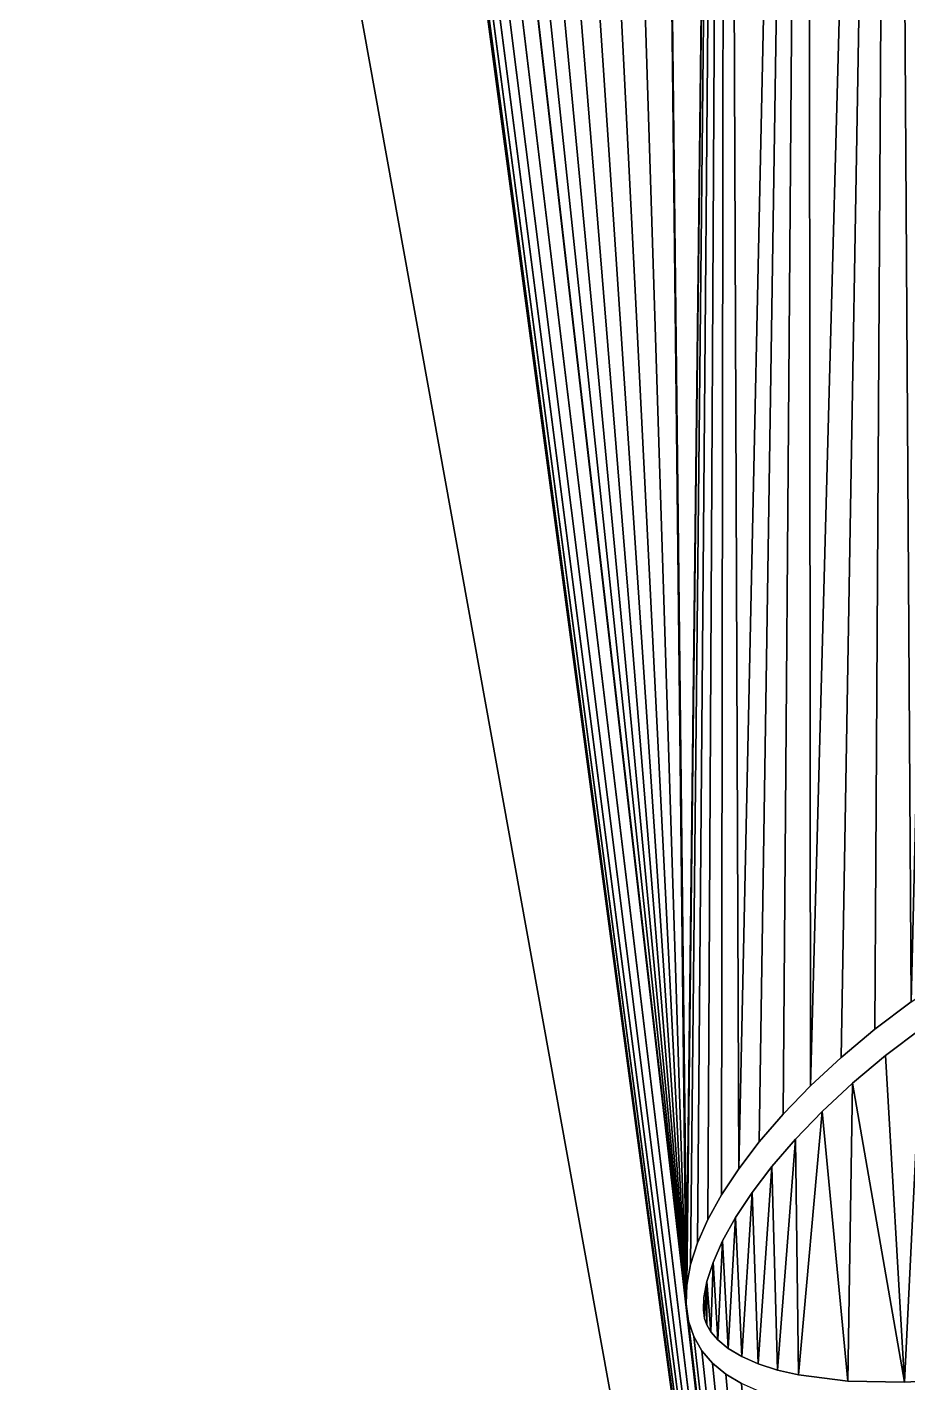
# Model space of a CAD drawing. Header units: metres. Extents: x 0 to 305, y 0 to 305.
# Drawn here: x 19.99 to 43.64, y 108.17 to 144.58 of the extents above; entities that cross this region are included whole.
import ezdxf

# ---------------------------------------------------------------- set-up
doc = ezdxf.new("R2010")
doc.units = ezdxf.units.M

msp = doc.modelspace()

# ---------------------------------------------------------------- meshes
at = {"layer": 'Layer0'}
mesh = msp.add_polyface(dxfattribs=at)
corners = [(40.621, 114.711, 0.085), (40.708, 108.38, 0.085), (41.342, 115.458, 0.085), (42.032, 108.215, 0.085), (42.151, 116.212, 0.085), (43.549, 108.182, 0.085), (43.044, 116.961, 0.085), (44.013, 117.689, 0.085), (45.239, 108.27, 0.085), (45.05, 118.378, 0.085), (46.143, 119.007, 0.085), (49.032, 108.77, 0.085), (47.273, 119.55, 0.085), (48.42, 119.977, 0.085), (49.554, 120.253, 0.085), (50.51, 116.523, 0.085), (50.538, 116.425, 0.085), (50.496, 116.622, 0.085), (53.252, 109.636, 0.085), (50.58, 116.336, 0.085), (51.279, 115.099, 0.085), (0, 0, 0.085), (41.976, 72.924, 0.085), (0, 305, 0.085), (24.862, 221.739, 0.085), (37.686, 110.289, 0.085), (38.754, 202.084, 0.085), (37.705, 110.794, 0.085), (37.807, 111.341, 0.085), (37.995, 111.928, 0.085), (38.272, 112.554, 0.085), (38.639, 113.217, 0.085), (39.098, 113.912, 0.085), (40.949, 200.003, 0.085), (39.649, 114.635, 0.085), (40.292, 115.381, 0.085), (41.025, 116.141, 0.085), (43.229, 198.016, 0.085), (41.846, 116.906, 0.085), (42.75, 117.665, 0.085), (43.732, 118.402, 0.085), (45.589, 196.125, 0.085), (44.783, 119.1, 0.085), (45.891, 119.738, 0.085), (48.025, 194.332, 0.085), (47.04, 120.29, 0.085), (48.21, 120.726, 0.085), (50.53, 192.638, 0.085), (49.376, 121.01, 0.085), (50.505, 121.103, 0.085), (51.555, 120.961, 0.085), (50.498, 116.715, 0.085), (50.635, 120.342, 0.085), (50.516, 116.797, 0.085), (50.548, 116.862, 0.085), (50.592, 116.905, 0.085), (50.645, 116.924, 0.085), (51.612, 120.211, 0.085), (50.704, 116.917, 0.085), (50.764, 116.885, 0.085), (50.822, 116.829, 0.085), (50.873, 116.754, 0.085), (51.39, 115.84, 0.085)]
mesh.append_faces([[corners[k] for k in face] for face in [(0, 1, 2), (2, 3, 4), (4, 5, 6), (6, 5, 7), (7, 8, 9), (9, 8, 10), (10, 11, 12), (12, 11, 13), (13, 11, 14), (15, 11, 16), (16, 18, 19), (19, 18, 20), (21, 22, 23), (14, 51, 52), (51, 14, 17), (52, 56, 57)]], dxfattribs={"vtx0": -1, "vtx1": -1})
mesh.append_faces([[corners[k] for k in face] for face in [(14, 11, 15), (24, 22, 25)]], dxfattribs={"vtx0": -1, "vtx1": -1, "vtx2": -1})
mesh.append_faces([[corners[k] for k in face] for face in [(14, 15, 17), (26, 25, 27), (26, 27, 28), (26, 28, 29), (26, 29, 30), (26, 30, 31), (26, 31, 32), (33, 32, 34), (33, 34, 35), (33, 35, 36), (37, 36, 38), (37, 38, 39), (37, 39, 40), (41, 40, 42), (41, 42, 43), (44, 43, 45), (44, 45, 46), (47, 46, 48), (47, 48, 49), (47, 49, 50), (52, 51, 53), (52, 53, 54), (52, 54, 55), (52, 55, 56), (57, 56, 58), (57, 58, 59), (57, 59, 60), (57, 60, 61), (57, 61, 62)]], dxfattribs={"vtx0": -1, "vtx2": -1})
mesh = msp.add_polyface(dxfattribs=at)
corners = [(55.733, 189.555, 0.085), (56.608, 110.48, 0.085), (58.421, 188.169, 0.085), (61.249, 111.811, 0.085), (61.16, 186.886, 0.085), (63.946, 185.708, 0.085), (68.363, 114.129, 0.085), (66.774, 184.635, 0.085), (69.639, 183.668, 0.085), (74.256, 116.249, 0.085), (72.539, 182.807, 0.085), (75.467, 182.052, 0.085), (79.988, 118.46, 0.085), (78.421, 181.402, 0.085), (81.396, 180.857, 0.085), (87.567, 121.593, 0.085), (84.388, 180.417, 0.085), (87.394, 180.081, 0.085), (90.41, 179.849, 0.085), (90.61, 122.919, 0.085), (93.06, 179.644, 0.085), (64.731, 187.668, 0.085), (62.957, 259.672, 0.085), (62.019, 188.815, 0.085), (65.303, 254.213, 0.085), (67.486, 186.623, 0.085), (67.599, 252.261, 0.085), (70.278, 185.681, 0.085), (70.338, 250.997, 0.085), (73.103, 184.842, 0.085), (73.306, 250.455, 0.085), (75.958, 184.106, 0.085), (76.32, 250.614, 0.085), (78.838, 183.472, 0.085), (79.23, 251.42, 0.085), (81.74, 182.94, 0.085), (81.916, 252.8, 0.085), (84.659, 182.511, 0.085), (86.288, 256.933, 0.085), (87.593, 182.183, 0.085), (87.869, 259.507, 0.085), (90.572, 181.954, 0.085), (0, 305, 0.085), (41.976, 72.924, 0.085), (19.749, 239.082, 0.085), (20.236, 236.097, 0.085), (20.875, 233.141, 0.085), (21.661, 230.22, 0.085), (22.59, 227.343, 0.085), (23.659, 224.513, 0.085), (24.862, 221.739, 0.085), (37.686, 110.289, 0.085), (26.195, 219.024, 0.085), (27.654, 216.374, 0.085), (29.232, 213.795, 0.085), (30.926, 211.289, 0.085), (32.73, 208.862, 0.085), (34.639, 206.516, 0.085), (36.649, 204.256, 0.085), (97.813, 215.69, 0.085), (93.126, 181.757, 0.085), (38.754, 202.084, 0.085), (39.098, 113.912, 0.085), (40.949, 200.003, 0.085), (41.025, 116.141, 0.085), (43.229, 198.016, 0.085), (43.732, 118.402, 0.085), (45.589, 196.125, 0.085), (45.891, 119.738, 0.085), (48.025, 194.332, 0.085), (48.21, 120.726, 0.085), (50.53, 192.638, 0.085), (51.555, 120.961, 0.085), (53.102, 191.046, 0.085), (53.203, 119.813, 0.085)]
mesh.append_faces([[corners[k] for k in face] for face in [(0, 1, 2), (2, 3, 4), (4, 3, 5), (5, 6, 7), (7, 6, 8), (8, 9, 10), (10, 9, 11), (11, 12, 13), (13, 12, 14), (14, 15, 16), (16, 15, 17), (17, 15, 18), (18, 19, 20), (21, 22, 23), (44, 43, 45), (45, 43, 46), (46, 43, 47), (47, 43, 48), (48, 43, 49), (49, 43, 50), (50, 51, 52), (52, 51, 53), (53, 51, 54), (54, 51, 55), (55, 51, 56), (56, 51, 57), (57, 51, 58), (61, 62, 63), (63, 64, 65), (65, 66, 67), (67, 68, 69), (69, 70, 71), (71, 72, 73), (73, 74, 0)]], dxfattribs={"vtx0": -1, "vtx1": -1})
mesh.append_faces([[corners[k] for k in face] for face in [(42, 43, 44)]], dxfattribs={"vtx0": -1, "vtx1": -1, "vtx2": -1})
mesh.append_faces([[corners[k] for k in face] for face in [(24, 21, 25), (26, 25, 27), (28, 27, 29), (30, 29, 31), (32, 31, 33), (34, 33, 35), (36, 35, 37), (38, 37, 39), (40, 39, 41), (59, 41, 60), (51, 61, 58)]], dxfattribs={"vtx0": -1, "vtx2": -1})
mesh = msp.add_polyface(dxfattribs=at)
corners = [(305, 305, -3.517), (0, 0, -3.517), (0, 305, -3.517), (305, 0, -3.517)]
mesh.append_faces([[corners[k] for k in face] for face in [(0, 1, 2), (1, 0, 3)]], dxfattribs={"vtx0": -1})
mesh = msp.add_polyface(dxfattribs=at)
corners = [(304.177, 0, -2.691), (0.769, 304, -2.691), (0.769, 0, -2.691), (304.177, 304, -2.691)]
mesh.append_faces([[corners[k] for k in face] for face in [(0, 1, 2), (1, 0, 3)]], dxfattribs={"vtx0": -1})
mesh = msp.add_polyface(dxfattribs=at)
corners = [(304.177, 304, -0.691), (0.769, 0, -0.691), (0.769, 304, -0.691), (304.177, 0, -0.691)]
mesh.append_faces([[corners[k] for k in face] for face in [(0, 1, 2), (1, 0, 3)]], dxfattribs={"vtx0": -1})
mesh = msp.add_polyface(dxfattribs=at)
corners = [(41.951, 73.14, -1), (0, 0, -1), (19.749, 239.082, -0.988)]
mesh.append_faces([[corners[k] for k in face] for face in [(0, 1, 2)]])
mesh = msp.add_polyface(dxfattribs=at)
corners = [(41.951, 73.14, -1), (19.749, 239.082, -0.988), (20.236, 236.097, -0.988)]
mesh.append_faces([[corners[k] for k in face] for face in [(0, 1, 2)]])
mesh = msp.add_polyface(dxfattribs=at)
corners = [(41.951, 73.14, -1), (20.236, 236.097, -0.988), (20.875, 233.141, -0.988)]
mesh.append_faces([[corners[k] for k in face] for face in [(0, 1, 2)]])
mesh = msp.add_polyface(dxfattribs=at)
corners = [(41.951, 73.14, -1), (20.875, 233.141, -0.988), (21.661, 230.22, -0.988)]
mesh.append_faces([[corners[k] for k in face] for face in [(0, 1, 2)]])
mesh = msp.add_polyface(dxfattribs=at)
corners = [(41.951, 73.14, -1), (21.661, 230.22, -0.988), (22.59, 227.343, -0.988)]
mesh.append_faces([[corners[k] for k in face] for face in [(0, 1, 2)]])
mesh = msp.add_polyface(dxfattribs=at)
corners = [(41.951, 73.14, -1), (22.59, 227.343, -0.988), (23.659, 224.513, -0.988)]
mesh.append_faces([[corners[k] for k in face] for face in [(0, 1, 2)]])
mesh = msp.add_polyface(dxfattribs=at)
corners = [(24.862, 221.739, -0.988), (41.951, 73.14, -1), (23.659, 224.513, -0.988), (37.686, 110.289, -1), (37.749, 109.827, -1)]
mesh.append_faces([[corners[k] for k in face] for face in [(0, 1, 2), (1, 3, 4)]], dxfattribs={"vtx0": -1})
mesh.append_faces([[corners[k] for k in face] for face in [(1, 0, 3)]], dxfattribs={"vtx0": -1, "vtx2": -1})
mesh = msp.add_polyface(dxfattribs=at)
corners = [(37.686, 110.289, -1), (24.862, 221.739, -0.988), (26.195, 219.024, -0.988)]
mesh.append_faces([[corners[k] for k in face] for face in [(0, 1, 2)]])
mesh = msp.add_polyface(dxfattribs=at)
corners = [(37.686, 110.289, -1), (26.195, 219.024, -0.988), (27.654, 216.374, -0.988)]
mesh.append_faces([[corners[k] for k in face] for face in [(0, 1, 2)]])
mesh = msp.add_polyface(dxfattribs=at)
corners = [(37.686, 110.289, -1), (27.654, 216.374, -0.988), (29.232, 213.795, -0.988)]
mesh.append_faces([[corners[k] for k in face] for face in [(0, 1, 2)]])
mesh = msp.add_polyface(dxfattribs=at)
corners = [(37.686, 110.289, -1), (29.232, 213.795, -0.988), (30.926, 211.289, -0.988)]
mesh.append_faces([[corners[k] for k in face] for face in [(0, 1, 2)]])
mesh = msp.add_polyface(dxfattribs=at)
corners = [(37.686, 110.289, -1), (30.926, 211.289, -0.988), (32.73, 208.862, -0.988)]
mesh.append_faces([[corners[k] for k in face] for face in [(0, 1, 2)]])
mesh = msp.add_polyface(dxfattribs=at)
corners = [(37.686, 110.289, -1), (32.73, 208.862, -0.988), (34.639, 206.516, -0.988)]
mesh.append_faces([[corners[k] for k in face] for face in [(0, 1, 2)]])
mesh = msp.add_polyface(dxfattribs=at)
corners = [(36.649, 204.256, -0.988), (37.686, 110.289, -1), (34.639, 206.516, -0.988), (37.705, 110.794, -1)]
mesh.append_faces([[corners[k] for k in face] for face in [(0, 1, 2), (1, 0, 3)]], dxfattribs={"vtx0": -1})
mesh = msp.add_polyface(dxfattribs=at)
corners = [(38.754, 202.084, -0.988), (37.705, 110.794, -1), (36.649, 204.256, -0.988)]
mesh.append_faces([[corners[k] for k in face] for face in [(0, 1, 2)]])
mesh = msp.add_polyface(dxfattribs=at)
corners = [(38.754, 202.084, -0.988), (37.807, 111.341, -1), (37.705, 110.794, -1)]
mesh.append_faces([[corners[k] for k in face] for face in [(0, 1, 2)]])
mesh = msp.add_polyface(dxfattribs=at)
corners = [(38.754, 202.084, -0.988), (37.995, 111.928, -1), (37.807, 111.341, -1)]
mesh.append_faces([[corners[k] for k in face] for face in [(0, 1, 2)]])
mesh = msp.add_polyface(dxfattribs=at)
corners = [(38.754, 202.084, -0.988), (38.272, 112.554, -1), (37.995, 111.928, -1)]
mesh.append_faces([[corners[k] for k in face] for face in [(0, 1, 2)]])
mesh = msp.add_polyface(dxfattribs=at)
corners = [(38.754, 202.084, -0.988), (38.639, 113.217, -1), (38.272, 112.554, -1)]
mesh.append_faces([[corners[k] for k in face] for face in [(0, 1, 2)]])
mesh = msp.add_polyface(dxfattribs=at)
corners = [(39.098, 113.912, -1), (38.639, 113.217, -1), (38.754, 202.084, -0.988)]
mesh.append_faces([[corners[k] for k in face] for face in [(0, 1, 2)]])
mesh = msp.add_polyface(dxfattribs=at)
corners = [(40.949, 200.003, -0.988), (39.098, 113.912, -1), (38.754, 202.084, -0.988)]
mesh.append_faces([[corners[k] for k in face] for face in [(0, 1, 2)]])
mesh = msp.add_polyface(dxfattribs=at)
corners = [(40.949, 200.003, -0.988), (39.649, 114.635, -1), (39.098, 113.912, -1)]
mesh.append_faces([[corners[k] for k in face] for face in [(0, 1, 2)]])
mesh = msp.add_polyface(dxfattribs=at)
corners = [(40.949, 200.003, -0.988), (40.292, 115.381, -1), (39.649, 114.635, -1)]
mesh.append_faces([[corners[k] for k in face] for face in [(0, 1, 2)]])
mesh = msp.add_polyface(dxfattribs=at)
corners = [(41.025, 116.141, -1), (40.292, 115.381, -1), (40.949, 200.003, -0.988)]
mesh.append_faces([[corners[k] for k in face] for face in [(0, 1, 2)]])
mesh = msp.add_polyface(dxfattribs=at)
corners = [(43.229, 198.016, -0.988), (41.025, 116.141, -1), (40.949, 200.003, -0.988)]
mesh.append_faces([[corners[k] for k in face] for face in [(0, 1, 2)]])
mesh = msp.add_polyface(dxfattribs=at)
corners = [(43.229, 198.016, -0.988), (41.846, 116.906, -1), (41.025, 116.141, -1)]
mesh.append_faces([[corners[k] for k in face] for face in [(0, 1, 2)]])
mesh = msp.add_polyface(dxfattribs=at)
corners = [(43.229, 198.016, -0.988), (42.75, 117.665, -1), (41.846, 116.906, -1)]
mesh.append_faces([[corners[k] for k in face] for face in [(0, 1, 2)]])
mesh = msp.add_polyface(dxfattribs=at)
corners = [(43.732, 118.402, -1), (42.75, 117.665, -1), (43.229, 198.016, -0.988)]
mesh.append_faces([[corners[k] for k in face] for face in [(0, 1, 2)]])
mesh = msp.add_polyface(dxfattribs=at)
corners = [(45.589, 196.125, -0.988), (43.732, 118.402, -1), (43.229, 198.016, -0.988)]
mesh.append_faces([[corners[k] for k in face] for face in [(0, 1, 2)]])
mesh = msp.add_polyface(dxfattribs=at)
corners = [(38.183, 109.897, 0.085), (38.164, 110.455, 0.085), (38.152, 110.124, 0.085), (38.245, 110.888, 0.085), (38.241, 109.725, 0.085), (38.347, 109.539, 0.085), (38.41, 111.401, 0.085), (38.535, 109.32, 0.085), (38.665, 111.978, 0.085), (38.815, 109.09, 0.085), (39.013, 112.607, 0.085), (39.181, 108.87, 0.085), (39.456, 113.277, 0.085), (39.624, 108.675, 0.085), (39.992, 113.981, 0.085), (40.137, 108.51, 0.085), (40.621, 114.711, 0.085), (40.708, 108.38, 0.085), (41.342, 115.458, 0.085), (42.032, 108.215, 0.085), (42.151, 116.212, 0.085), (43.549, 108.182, 0.085), (44.013, 117.689, 0.085), (45.239, 108.27, 0.085), (46.143, 119.007, 0.085), (46.135, 108.356, 0.085), (49.032, 108.77, 0.085), (50.538, 116.425, 0.085), (53.252, 109.636, 0.085), (41.951, 73.14, 0.085), (42.151, 107.457, 0.085), (40.798, 107.624, 0.085), (41.983, 73.355, 0.085), (42.07, 73.555, 0.085), (42.206, 73.725, 0.085), (43.691, 107.423, 0.085), (42.381, 73.855, 0.085), (44.472, 75.013, 0.085), (45.395, 107.511, 0.085), (46.833, 76.288, 0.085), (46.302, 107.598, 0.085), (49.212, 108.015, 0.085), (48.763, 77.116, 0.085), (50.96, 78.057, 0.085), (53.444, 108.883, 0.085), (37.686, 110.289, 0.085), (41.976, 72.924, 0.085), (37.749, 109.827, 0.085), (37.89, 109.407, 0.085), (38.106, 109.03, 0.085), (38.393, 108.695, 0.085), (38.75, 108.402, 0.085), (39.172, 108.149, 0.085), (39.656, 107.936, 0.085), (40.199, 107.761, 0.085)]
mesh.append_faces([[corners[k] for k in face] for face in [(0, 1, 2)]], dxfattribs={"vtx0": -1})
mesh.append_faces([[corners[k] for k in face] for face in [(1, 0, 3), (3, 5, 6), (6, 7, 8), (8, 9, 10), (10, 11, 12), (12, 13, 14), (14, 15, 16), (30, 34, 35), (35, 37, 38), (38, 39, 40), (40, 39, 41), (41, 43, 44), (45, 46, 47), (47, 29, 48), (48, 29, 49), (49, 29, 50), (50, 29, 51), (51, 29, 52), (52, 29, 53), (53, 29, 54), (54, 29, 31)]], dxfattribs={"vtx0": -1, "vtx1": -1})
mesh.append_faces([[corners[k] for k in face] for face in [(3, 0, 4), (3, 4, 5), (6, 5, 7), (8, 7, 9), (10, 9, 11), (12, 11, 13), (14, 13, 15), (16, 15, 17), (18, 17, 19), (20, 19, 21), (22, 21, 23), (24, 23, 25), (24, 25, 26), (27, 26, 28), (29, 30, 31), (30, 29, 32), (30, 32, 33), (30, 33, 34), (35, 34, 36), (35, 36, 37), (38, 37, 39), (41, 39, 42), (41, 42, 43), (47, 46, 29)]], dxfattribs={"vtx0": -1, "vtx2": -1})
mesh = msp.add_polyface(dxfattribs=at)
corners = [(43.732, 118.402, 0.085), (42.75, 117.665, -1), (43.732, 118.402, -1), (42.75, 117.665, 0.085)]
mesh.append_faces([[corners[k] for k in face] for face in [(0, 1, 2), (1, 0, 3)]], dxfattribs={"vtx0": -1})
mesh = msp.add_polyface(dxfattribs=at)
corners = [(42.75, 117.665, 0.085), (41.846, 116.906, -1), (42.75, 117.665, -1), (41.846, 116.906, 0.085)]
mesh.append_faces([[corners[k] for k in face] for face in [(0, 1, 2), (1, 0, 3)]], dxfattribs={"vtx0": -1})
mesh = msp.add_polyface(dxfattribs=at)
corners = [(43.044, 116.961, 0.085), (44.013, 117.689, -1), (43.044, 116.961, -1), (44.013, 117.689, 0.085)]
mesh.append_faces([[corners[k] for k in face] for face in [(0, 1, 2), (1, 0, 3)]], dxfattribs={"vtx0": -1})
mesh = msp.add_polyface(dxfattribs=at)
corners = [(44.013, 117.689, -1), (43.549, 108.182, -1), (43.044, 116.961, -1)]
mesh.append_faces([[corners[k] for k in face] for face in [(0, 1, 2)]])
mesh = msp.add_polyface(dxfattribs=at)
corners = [(45.239, 108.27, -1), (43.549, 108.182, -1), (44.013, 117.689, -1)]
mesh.append_faces([[corners[k] for k in face] for face in [(0, 1, 2)]])
mesh = msp.add_polyface(dxfattribs=at)
corners = [(41.846, 116.906, 0.085), (41.025, 116.141, -1), (41.846, 116.906, -1), (41.025, 116.141, 0.085)]
mesh.append_faces([[corners[k] for k in face] for face in [(0, 1, 2), (1, 0, 3)]], dxfattribs={"vtx0": -1})
mesh = msp.add_polyface(dxfattribs=at)
corners = [(42.151, 116.212, 0.085), (43.044, 116.961, -1), (42.151, 116.212, -1), (43.044, 116.961, 0.085)]
mesh.append_faces([[corners[k] for k in face] for face in [(0, 1, 2), (1, 0, 3)]], dxfattribs={"vtx0": -1})
mesh = msp.add_polyface(dxfattribs=at)
corners = [(43.549, 108.182, -1), (42.151, 116.212, -1), (43.044, 116.961, -1)]
mesh.append_faces([[corners[k] for k in face] for face in [(0, 1, 2)]])
mesh = msp.add_polyface(dxfattribs=at)
corners = [(41.342, 115.458, 0.085), (42.151, 116.212, -1), (41.342, 115.458, -1), (42.151, 116.212, 0.085)]
mesh.append_faces([[corners[k] for k in face] for face in [(0, 1, 2), (1, 0, 3)]], dxfattribs={"vtx0": -1})
mesh = msp.add_polyface(dxfattribs=at)
corners = [(42.151, 116.212, -1), (42.032, 108.215, -1), (41.342, 115.458, -1)]
mesh.append_faces([[corners[k] for k in face] for face in [(0, 1, 2)]])
mesh = msp.add_polyface(dxfattribs=at)
corners = [(43.549, 108.182, -1), (42.032, 108.215, -1), (42.151, 116.212, -1)]
mesh.append_faces([[corners[k] for k in face] for face in [(0, 1, 2)]])
mesh = msp.add_polyface(dxfattribs=at)
corners = [(41.025, 116.141, -1), (40.292, 115.381, 0.085), (40.292, 115.381, -1), (41.025, 116.141, 0.085)]
mesh.append_faces([[corners[k] for k in face] for face in [(0, 1, 2), (1, 0, 3)]], dxfattribs={"vtx0": -1})
mesh = msp.add_polyface(dxfattribs=at)
corners = [(41.342, 115.458, 0.085), (40.621, 114.711, -1), (40.621, 114.711, 0.085), (41.342, 115.458, -1)]
mesh.append_faces([[corners[k] for k in face] for face in [(0, 1, 2), (1, 0, 3)]], dxfattribs={"vtx0": -1})
mesh = msp.add_polyface(dxfattribs=at)
corners = [(41.342, 115.458, -1), (40.708, 108.38, -1), (40.621, 114.711, -1)]
mesh.append_faces([[corners[k] for k in face] for face in [(0, 1, 2)]])
mesh = msp.add_polyface(dxfattribs=at)
corners = [(42.032, 108.215, -1), (40.708, 108.38, -1), (41.342, 115.458, -1)]
mesh.append_faces([[corners[k] for k in face] for face in [(0, 1, 2)]])
mesh = msp.add_polyface(dxfattribs=at)
corners = [(40.292, 115.381, -1), (39.649, 114.635, 0.085), (39.649, 114.635, -1), (40.292, 115.381, 0.085)]
mesh.append_faces([[corners[k] for k in face] for face in [(0, 1, 2), (1, 0, 3)]], dxfattribs={"vtx0": -1})
mesh = msp.add_polyface(dxfattribs=at)
corners = [(40.621, 114.711, 0.085), (39.992, 113.981, -1), (39.992, 113.981, 0.085), (40.621, 114.711, -1)]
mesh.append_faces([[corners[k] for k in face] for face in [(0, 1, 2), (1, 0, 3)]], dxfattribs={"vtx0": -1})
mesh = msp.add_polyface(dxfattribs=at)
corners = [(40.621, 114.711, -1), (40.137, 108.51, -1), (39.992, 113.981, -1)]
mesh.append_faces([[corners[k] for k in face] for face in [(0, 1, 2)]])
mesh = msp.add_polyface(dxfattribs=at)
corners = [(40.708, 108.38, -1), (40.137, 108.51, -1), (40.621, 114.711, -1)]
mesh.append_faces([[corners[k] for k in face] for face in [(0, 1, 2)]])
mesh = msp.add_polyface(dxfattribs=at)
corners = [(39.649, 114.635, -1), (39.098, 113.912, 0.085), (39.098, 113.912, -1), (39.649, 114.635, 0.085)]
mesh.append_faces([[corners[k] for k in face] for face in [(0, 1, 2), (1, 0, 3)]], dxfattribs={"vtx0": -1})
mesh = msp.add_polyface(dxfattribs=at)
corners = [(39.992, 113.981, 0.085), (39.456, 113.277, -1), (39.456, 113.277, 0.085), (39.992, 113.981, -1)]
mesh.append_faces([[corners[k] for k in face] for face in [(0, 1, 2), (1, 0, 3)]], dxfattribs={"vtx0": -1})
mesh = msp.add_polyface(dxfattribs=at)
corners = [(39.992, 113.981, -1), (39.624, 108.675, -1), (39.456, 113.277, -1)]
mesh.append_faces([[corners[k] for k in face] for face in [(0, 1, 2)]])
mesh = msp.add_polyface(dxfattribs=at)
corners = [(40.137, 108.51, -1), (39.624, 108.675, -1), (39.992, 113.981, -1)]
mesh.append_faces([[corners[k] for k in face] for face in [(0, 1, 2)]])
mesh = msp.add_polyface(dxfattribs=at)
corners = [(39.098, 113.912, -1), (38.639, 113.217, 0.085), (38.639, 113.217, -1), (39.098, 113.912, 0.085)]
mesh.append_faces([[corners[k] for k in face] for face in [(0, 1, 2), (1, 0, 3)]], dxfattribs={"vtx0": -1})
mesh = msp.add_polyface(dxfattribs=at)
corners = [(39.456, 113.277, 0.085), (39.013, 112.607, -1), (39.013, 112.607, 0.085), (39.456, 113.277, -1)]
mesh.append_faces([[corners[k] for k in face] for face in [(0, 1, 2), (1, 0, 3)]], dxfattribs={"vtx0": -1})
mesh = msp.add_polyface(dxfattribs=at)
corners = [(39.456, 113.277, -1), (39.181, 108.87, -1), (39.013, 112.607, -1)]
mesh.append_faces([[corners[k] for k in face] for face in [(0, 1, 2)]])
mesh = msp.add_polyface(dxfattribs=at)
corners = [(39.624, 108.675, -1), (39.181, 108.87, -1), (39.456, 113.277, -1)]
mesh.append_faces([[corners[k] for k in face] for face in [(0, 1, 2)]])
mesh = msp.add_polyface(dxfattribs=at)
corners = [(38.639, 113.217, -1), (38.272, 112.554, 0.085), (38.272, 112.554, -1), (38.639, 113.217, 0.085)]
mesh.append_faces([[corners[k] for k in face] for face in [(0, 1, 2), (1, 0, 3)]], dxfattribs={"vtx0": -1})
mesh = msp.add_polyface(dxfattribs=at)
corners = [(38.272, 112.554, -1), (37.995, 111.928, 0.085), (37.995, 111.928, -1), (38.272, 112.554, 0.085)]
mesh.append_faces([[corners[k] for k in face] for face in [(0, 1, 2), (1, 0, 3)]], dxfattribs={"vtx0": -1})
mesh = msp.add_polyface(dxfattribs=at)
corners = [(39.013, 112.607, 0.085), (38.665, 111.978, -1), (38.665, 111.978, 0.085), (39.013, 112.607, -1)]
mesh.append_faces([[corners[k] for k in face] for face in [(0, 1, 2), (1, 0, 3)]], dxfattribs={"vtx0": -1})
mesh = msp.add_polyface(dxfattribs=at)
corners = [(39.013, 112.607, -1), (38.815, 109.09, -1), (38.665, 111.978, -1)]
mesh.append_faces([[corners[k] for k in face] for face in [(0, 1, 2)]])
mesh = msp.add_polyface(dxfattribs=at)
corners = [(39.181, 108.87, -1), (38.815, 109.09, -1), (39.013, 112.607, -1)]
mesh.append_faces([[corners[k] for k in face] for face in [(0, 1, 2)]])
mesh = msp.add_polyface(dxfattribs=at)
corners = [(37.995, 111.928, -1), (37.807, 111.341, 0.085), (37.807, 111.341, -1), (37.995, 111.928, 0.085)]
mesh.append_faces([[corners[k] for k in face] for face in [(0, 1, 2), (1, 0, 3)]], dxfattribs={"vtx0": -1})
mesh = msp.add_polyface(dxfattribs=at)
corners = [(38.665, 111.978, 0.085), (38.41, 111.401, -1), (38.41, 111.401, 0.085), (38.665, 111.978, -1)]
mesh.append_faces([[corners[k] for k in face] for face in [(0, 1, 2), (1, 0, 3)]], dxfattribs={"vtx0": -1})
mesh = msp.add_polyface(dxfattribs=at)
corners = [(38.665, 111.978, -1), (38.535, 109.32, -1), (38.41, 111.401, -1)]
mesh.append_faces([[corners[k] for k in face] for face in [(0, 1, 2)]])
mesh = msp.add_polyface(dxfattribs=at)
corners = [(38.815, 109.09, -1), (38.535, 109.32, -1), (38.665, 111.978, -1)]
mesh.append_faces([[corners[k] for k in face] for face in [(0, 1, 2)]])
mesh = msp.add_polyface(dxfattribs=at)
corners = [(37.807, 111.341, -1), (37.705, 110.794, 0.085), (37.705, 110.794, -1), (37.807, 111.341, 0.085)]
mesh.append_faces([[corners[k] for k in face] for face in [(0, 1, 2), (1, 0, 3)]], dxfattribs={"vtx0": -1})
mesh = msp.add_polyface(dxfattribs=at)
corners = [(38.41, 111.401, 0.085), (38.245, 110.888, -1), (38.245, 110.888, 0.085), (38.41, 111.401, -1)]
mesh.append_faces([[corners[k] for k in face] for face in [(0, 1, 2), (1, 0, 3)]], dxfattribs={"vtx0": -1})
mesh = msp.add_polyface(dxfattribs=at)
corners = [(38.41, 111.401, -1), (38.347, 109.539, -1), (38.245, 110.888, -1)]
mesh.append_faces([[corners[k] for k in face] for face in [(0, 1, 2)]])
mesh = msp.add_polyface(dxfattribs=at)
corners = [(38.535, 109.32, -1), (38.347, 109.539, -1), (38.41, 111.401, -1)]
mesh.append_faces([[corners[k] for k in face] for face in [(0, 1, 2)]])
mesh = msp.add_polyface(dxfattribs=at)
corners = [(37.705, 110.794, -1), (37.686, 110.289, 0.085), (37.686, 110.289, -1), (37.705, 110.794, 0.085)]
mesh.append_faces([[corners[k] for k in face] for face in [(0, 1, 2), (1, 0, 3)]], dxfattribs={"vtx0": -1})
mesh = msp.add_polyface(dxfattribs=at)
corners = [(38.164, 110.455, -1), (38.183, 109.897, -1), (38.152, 110.124, -1), (38.245, 110.888, -1)]
mesh.append_faces([[corners[k] for k in face] for face in [(0, 1, 2), (1, 0, 3)]], dxfattribs={"vtx0": -1})
mesh = msp.add_polyface(dxfattribs=at)
corners = [(38.245, 110.888, 0.085), (38.164, 110.455, -1), (38.164, 110.455, 0.085), (38.245, 110.888, -1)]
mesh.append_faces([[corners[k] for k in face] for face in [(0, 1, 2), (1, 0, 3)]], dxfattribs={"vtx0": -1})
mesh = msp.add_polyface(dxfattribs=at)
corners = [(38.245, 110.888, -1), (38.241, 109.725, -1), (38.183, 109.897, -1)]
mesh.append_faces([[corners[k] for k in face] for face in [(0, 1, 2)]])
mesh = msp.add_polyface(dxfattribs=at)
corners = [(38.347, 109.539, -1), (38.241, 109.725, -1), (38.245, 110.888, -1)]
mesh.append_faces([[corners[k] for k in face] for face in [(0, 1, 2)]])
mesh = msp.add_polyface(dxfattribs=at)
corners = [(38.164, 110.455, 0.085), (38.152, 110.124, -1), (38.152, 110.124, 0.085), (38.164, 110.455, -1)]
mesh.append_faces([[corners[k] for k in face] for face in [(0, 1, 2), (1, 0, 3)]], dxfattribs={"vtx0": -1})
mesh = msp.add_polyface(dxfattribs=at)
corners = [(37.686, 110.289, -1), (37.749, 109.827, 0.085), (37.749, 109.827, -1), (37.686, 110.289, 0.085)]
mesh.append_faces([[corners[k] for k in face] for face in [(0, 1, 2), (1, 0, 3)]], dxfattribs={"vtx0": -1})
mesh = msp.add_polyface(dxfattribs=at)
corners = [(38.152, 110.124, 0.085), (38.183, 109.897, -1), (38.183, 109.897, 0.085), (38.152, 110.124, -1)]
mesh.append_faces([[corners[k] for k in face] for face in [(0, 1, 2), (1, 0, 3)]], dxfattribs={"vtx0": -1})
mesh = msp.add_polyface(dxfattribs=at)
corners = [(37.749, 109.827, -1), (37.89, 109.407, 0.085), (37.89, 109.407, -1), (37.749, 109.827, 0.085)]
mesh.append_faces([[corners[k] for k in face] for face in [(0, 1, 2), (1, 0, 3)]], dxfattribs={"vtx0": -1})
mesh = msp.add_polyface(dxfattribs=at)
corners = [(41.951, 73.14, -1), (37.749, 109.827, -1), (37.89, 109.407, -1)]
mesh.append_faces([[corners[k] for k in face] for face in [(0, 1, 2)]])
mesh = msp.add_polyface(dxfattribs=at)
corners = [(38.183, 109.897, 0.085), (38.241, 109.725, -1), (38.241, 109.725, 0.085), (38.183, 109.897, -1)]
mesh.append_faces([[corners[k] for k in face] for face in [(0, 1, 2), (1, 0, 3)]], dxfattribs={"vtx0": -1})
mesh = msp.add_polyface(dxfattribs=at)
corners = [(38.241, 109.725, 0.085), (38.347, 109.539, -1), (38.347, 109.539, 0.085), (38.241, 109.725, -1)]
mesh.append_faces([[corners[k] for k in face] for face in [(0, 1, 2), (1, 0, 3)]], dxfattribs={"vtx0": -1})
mesh = msp.add_polyface(dxfattribs=at)
corners = [(37.89, 109.407, -1), (38.106, 109.03, 0.085), (38.106, 109.03, -1), (37.89, 109.407, 0.085)]
mesh.append_faces([[corners[k] for k in face] for face in [(0, 1, 2), (1, 0, 3)]], dxfattribs={"vtx0": -1})
mesh = msp.add_polyface(dxfattribs=at)
corners = [(41.951, 73.14, -1), (37.89, 109.407, -1), (38.106, 109.03, -1)]
mesh.append_faces([[corners[k] for k in face] for face in [(0, 1, 2)]])
mesh = msp.add_polyface(dxfattribs=at)
corners = [(38.347, 109.539, 0.085), (38.535, 109.32, -1), (38.535, 109.32, 0.085), (38.347, 109.539, -1)]
mesh.append_faces([[corners[k] for k in face] for face in [(0, 1, 2), (1, 0, 3)]], dxfattribs={"vtx0": -1})
mesh = msp.add_polyface(dxfattribs=at)
corners = [(38.815, 109.09, 0.085), (38.535, 109.32, -1), (38.815, 109.09, -1), (38.535, 109.32, 0.085)]
mesh.append_faces([[corners[k] for k in face] for face in [(0, 1, 2), (1, 0, 3)]], dxfattribs={"vtx0": -1})
mesh = msp.add_polyface(dxfattribs=at)
corners = [(38.106, 109.03, -1), (38.393, 108.695, 0.085), (38.393, 108.695, -1), (38.106, 109.03, 0.085)]
mesh.append_faces([[corners[k] for k in face] for face in [(0, 1, 2), (1, 0, 3)]], dxfattribs={"vtx0": -1})
mesh = msp.add_polyface(dxfattribs=at)
corners = [(41.951, 73.14, -1), (38.106, 109.03, -1), (38.393, 108.695, -1)]
mesh.append_faces([[corners[k] for k in face] for face in [(0, 1, 2)]])
mesh = msp.add_polyface(dxfattribs=at)
corners = [(39.181, 108.87, 0.085), (38.815, 109.09, -1), (39.181, 108.87, -1), (38.815, 109.09, 0.085)]
mesh.append_faces([[corners[k] for k in face] for face in [(0, 1, 2), (1, 0, 3)]], dxfattribs={"vtx0": -1})
mesh = msp.add_polyface(dxfattribs=at)
corners = [(39.624, 108.675, 0.085), (39.181, 108.87, -1), (39.624, 108.675, -1), (39.181, 108.87, 0.085)]
mesh.append_faces([[corners[k] for k in face] for face in [(0, 1, 2), (1, 0, 3)]], dxfattribs={"vtx0": -1})
mesh = msp.add_polyface(dxfattribs=at)
corners = [(38.393, 108.695, 0.085), (38.75, 108.402, -1), (38.393, 108.695, -1), (38.75, 108.402, 0.085)]
mesh.append_faces([[corners[k] for k in face] for face in [(0, 1, 2), (1, 0, 3)]], dxfattribs={"vtx0": -1})
mesh = msp.add_polyface(dxfattribs=at)
corners = [(41.951, 73.14, -1), (38.393, 108.695, -1), (38.75, 108.402, -1)]
mesh.append_faces([[corners[k] for k in face] for face in [(0, 1, 2)]])
mesh = msp.add_polyface(dxfattribs=at)
corners = [(40.137, 108.51, 0.085), (39.624, 108.675, -1), (40.137, 108.51, -1), (39.624, 108.675, 0.085)]
mesh.append_faces([[corners[k] for k in face] for face in [(0, 1, 2), (1, 0, 3)]], dxfattribs={"vtx0": -1})
mesh = msp.add_polyface(dxfattribs=at)
corners = [(40.708, 108.38, 0.085), (40.137, 108.51, -1), (40.708, 108.38, -1), (40.137, 108.51, 0.085)]
mesh.append_faces([[corners[k] for k in face] for face in [(0, 1, 2), (1, 0, 3)]], dxfattribs={"vtx0": -1})
mesh = msp.add_polyface(dxfattribs=at)
corners = [(38.75, 108.402, 0.085), (39.172, 108.149, -1), (38.75, 108.402, -1), (39.172, 108.149, 0.085)]
mesh.append_faces([[corners[k] for k in face] for face in [(0, 1, 2), (1, 0, 3)]], dxfattribs={"vtx0": -1})
mesh = msp.add_polyface(dxfattribs=at)
corners = [(41.951, 73.14, -1), (38.75, 108.402, -1), (39.172, 108.149, -1)]
mesh.append_faces([[corners[k] for k in face] for face in [(0, 1, 2)]])
mesh = msp.add_polyface(dxfattribs=at)
corners = [(42.032, 108.215, 0.085), (40.708, 108.38, -1), (42.032, 108.215, -1), (40.708, 108.38, 0.085)]
mesh.append_faces([[corners[k] for k in face] for face in [(0, 1, 2), (1, 0, 3)]], dxfattribs={"vtx0": -1})
mesh = msp.add_polyface(dxfattribs=at)
corners = [(43.549, 108.182, 0.085), (42.032, 108.215, -1), (43.549, 108.182, -1), (42.032, 108.215, 0.085)]
mesh.append_faces([[corners[k] for k in face] for face in [(0, 1, 2), (1, 0, 3)]], dxfattribs={"vtx0": -1})
mesh = msp.add_polyface(dxfattribs=at)
corners = [(45.239, 108.27, 0.085), (43.549, 108.182, -1), (45.239, 108.27, -1), (43.549, 108.182, 0.085)]
mesh.append_faces([[corners[k] for k in face] for face in [(0, 1, 2), (1, 0, 3)]], dxfattribs={"vtx0": -1})

doc.saveas('drawing.dxf')
